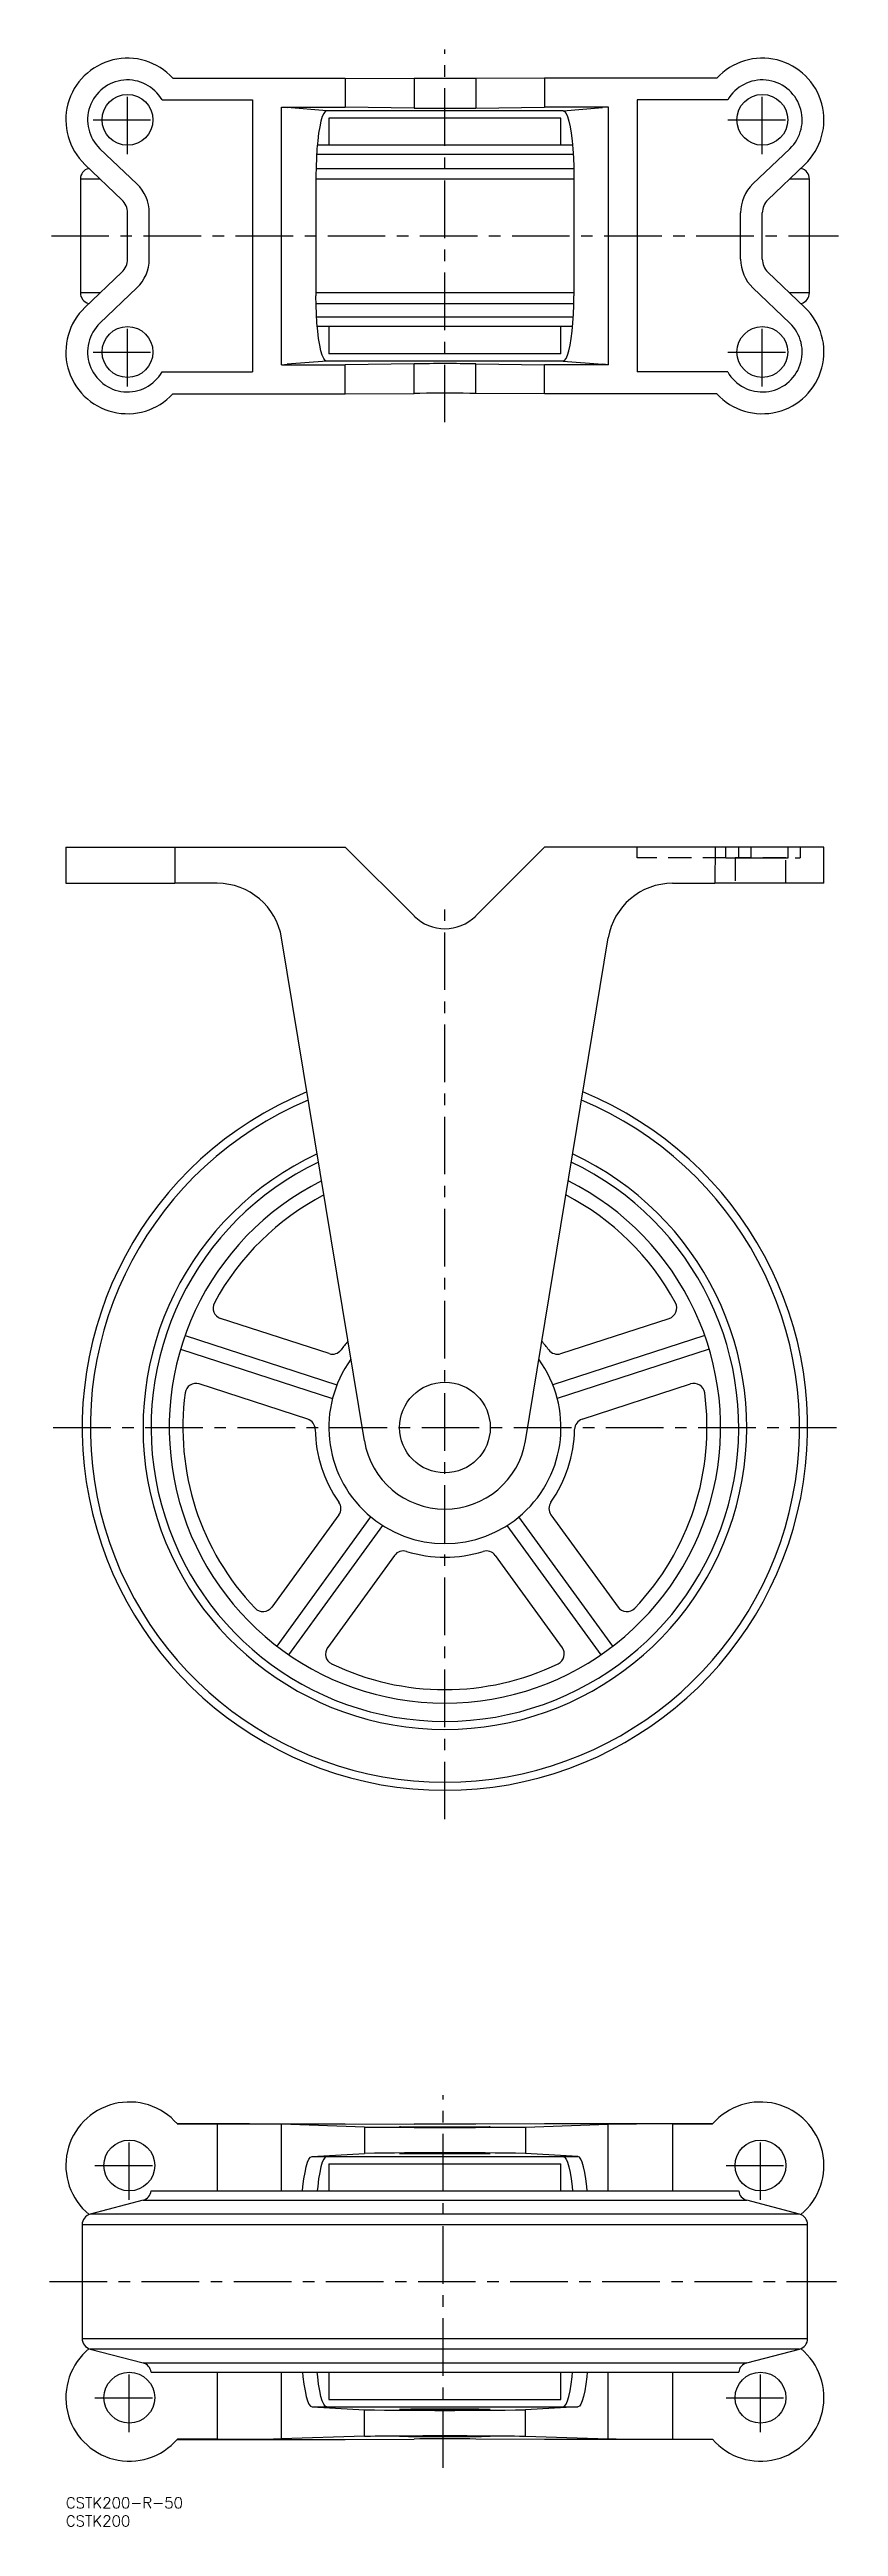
# Model space of a CAD drawing. Extents: x -4 to 671, y -8 to 675.
# Drawn here: x -4 to 213, y -8 to 675 of the extents above.
import ezdxf

# ---------------------------------------------------------------- set-up
doc = ezdxf.new("R2010")
doc.units = 0
doc.header["$LTSCALE"] = 0.5
doc.linetypes.add('CENTER', pattern=[50.8, 31.75, -6.35, 6.35, -6.35])
doc.linetypes.add('DASHED', pattern=[19.05, 12.7, -6.35])
for name, color, linetype in [('MSM_CENTER', 1, 'CENTER'), ('MSM_CONTINUOUS', 7, 'CONTINUOUS'), ('MSM_DASHED', 4, 'DASHED'), ('MSM_PART_NUMBER', 7, 'CONTINUOUS')]:
    doc.layers.add(name, color=color, linetype=linetype)
doc.styles.get("Standard").update_dxf_attribs({"font": 'txt.shx', "height": 3, "bigfont": 'bigfont.shx'})

# ---------------------------------------------------------------- blocks, each defined once
blk = doc.blocks.new('*U2')
at = {"layer": 'MSM_PART_NUMBER'}
blk.add_text('CSTK200-R-50', height=3, dxfattribs=at).set_placement((0, -3))
blk = doc.blocks.new('*U3')
at = {"layer": 'MSM_PART_NUMBER'}
blk.add_text('CSTK200', height=3, dxfattribs=at).set_placement((0, -8))

msp = doc.modelspace()

# ---------------------------------------------------------------- linework, layer by layer
at = {"layer": 'MSM_CENTER'}
for p, q in [((104.5, 571.99), (104.5, 674.74)), ((17, 645.86), (17, 664.86)), ((192, 645.86), (192, 664.86)), ((7.5, 655.36), (26.5, 655.36)), ((182.5, 655.36), (201.5, 655.36)), ((-4, 623.36), (213, 623.36)), ((17, 581.86), (17, 600.86)), ((192, 581.86), (192, 600.86)), ((7.5, 591.36), (26.5, 591.36)), ((182.5, 591.36), (201.5, 591.36)), ((104.5, 186.92), (104.5, 440.39)), ((-3.5, 294.92), (212.5, 294.92)), ((104, 8.12), (104, 110.88)), ((17.5, 82), (17.5, 101)), ((191.5, 82), (191.5, 101)), ((8, 91.5), (27, 91.5)), ((182, 91.5), (201, 91.5)), ((-4.5, 59.5), (212.5, 59.5)), ((17.5, 18), (17.5, 37)), ((191.5, 18), (191.5, 37)), ((8, 27.5), (27, 27.5)), ((182, 27.5), (201, 27.5))]:
    msp.add_line(p, q, dxfattribs=at)
at = {"layer": 'MSM_CONTINUOUS'}
for p, q in [((29.52, 666.86), (77, 666.86)), ((77, 666.86), (77, 658.86)), ((77, 666.86), (96.01, 666.76)), ((96.01, 666.76), (96.01, 658.61)), ((97.62, 666.75), (96.01, 666.76)), ((99.43, 666.75), (97.62, 666.75)), ((101.39, 666.74), (99.43, 666.75)), ((103.45, 666.74), (101.39, 666.74)), ((105.55, 666.74), (103.45, 666.74)), ((107.61, 666.74), (105.55, 666.74)), ((109.57, 666.75), (107.61, 666.74)), ((111.38, 666.75), (109.57, 666.75)), ((112.99, 666.76), (111.38, 666.75)), ((132, 666.86), (112.99, 666.76)), ((112.99, 666.76), (112.99, 658.61)), ((179.48, 666.86), (132, 666.86)), ((132, 666.86), (132, 658.86)), ((26.53, 660.86), (51.5, 660.86)), ((51.5, 660.86), (51.5, 585.86)), ((59.41, 658.86), (77, 658.86)), ((59.41, 587.86), (59.41, 658.86)), ((59.41, 658.86), (61.05, 658.73)), ((71.92, 657.86), (61.05, 658.73)), ((70.69, 656.24), (70.32, 655.01)), ((71.09, 657.13), (70.69, 656.24)), ((71.5, 657.68), (71.09, 657.13)), ((71.92, 657.86), (71.5, 657.68)), ((137.08, 657.86), (71.92, 657.86)), ((72.5, 655.86), (72.5, 648.36)), ((136.5, 655.86), (72.5, 655.86)), ((96.01, 658.61), (77, 658.86)), ((112.99, 658.61), (132, 658.86)), ((149.59, 658.86), (132, 658.86)), ((136.5, 648.36), (136.5, 655.86)), ((137.08, 657.86), (147.95, 658.73)), ((137.08, 657.86), (137.5, 657.68)), ((137.5, 657.68), (137.91, 657.13)), ((137.91, 657.13), (138.31, 656.24)), ((138.31, 656.24), (138.68, 655.01)), ((149.59, 658.86), (147.95, 658.73)), ((149.59, 587.86), (149.59, 658.86)), ((182.47, 660.86), (157.5, 660.86)), ((157.5, 660.86), (157.5, 585.86)), ((69.43, 649.59), (69.22, 647.34)), ((69.68, 651.65), (69.43, 649.59)), ((69.98, 653.47), (69.68, 651.65)), ((70.32, 655.01), (69.98, 653.47)), ((138.68, 655.01), (139.02, 653.47)), ((139.02, 653.47), (139.32, 651.65)), ((139.32, 651.65), (139.57, 649.59)), ((139.57, 649.59), (139.78, 647.34)), ((15.45, 633.34), (5.26, 643.06)), ((6.39, 641.99), (6.24, 641.95)), ((6.24, 641.95), (6.43, 641.95)), ((19.59, 637.68), (9.41, 647.41)), ((68.99, 642.42), (68.96, 639.86)), ((68.98, 641.95), (140.02, 641.95)), ((69.08, 644.93), (68.99, 642.42)), ((69.22, 647.34), (69.08, 644.93)), ((139.88, 645.78), (69.12, 645.78)), ((139.69, 648.36), (69.31, 648.36)), ((139.78, 647.34), (139.92, 644.93)), ((139.92, 644.93), (140.01, 642.42)), ((140.01, 642.42), (140.04, 639.86)), ((189.41, 637.68), (199.59, 647.41)), ((193.55, 633.34), (203.74, 643.06)), ((202.57, 641.95), (202.76, 641.95)), ((202.76, 641.95), (202.61, 641.99)), ((4, 639.05), (4, 607.68)), ((9.47, 639.05), (4, 639.05)), ((68.96, 639.86), (68.96, 606.86)), ((140.04, 639.05), (68.96, 639.05)), ((140.04, 639.86), (140.04, 606.86)), ((205, 639.05), (199.53, 639.05)), ((205, 607.68), (205, 639.05)), ((17, 617), (17, 629.72)), ((23, 617), (23, 629.72)), ((186, 617), (186, 629.72)), ((192, 617), (192, 629.72)), ((9.47, 607.68), (4, 607.68)), ((15.45, 613.39), (5.26, 603.66)), ((19.59, 609.04), (9.41, 599.32)), ((140.04, 607.68), (68.96, 607.68)), ((189.41, 609.04), (199.59, 599.32)), ((193.55, 613.39), (203.74, 603.66)), ((205, 607.68), (199.53, 607.68)), ((6.24, 604.77), (6.39, 604.73)), ((6.24, 604.77), (6.43, 604.77)), ((68.99, 604.3), (68.96, 606.86)), ((68.98, 604.77), (140.02, 604.77)), ((69.08, 601.79), (68.99, 604.3)), ((69.22, 599.38), (69.08, 601.79)), ((139.88, 600.95), (69.12, 600.95)), ((139.78, 599.38), (139.92, 601.79)), ((139.92, 601.79), (140.01, 604.3)), ((140.01, 604.3), (140.04, 606.86)), ((202.57, 604.77), (202.76, 604.77)), ((202.61, 604.73), (202.76, 604.77)), ((69.43, 597.13), (69.22, 599.38)), ((139.69, 598.36), (69.31, 598.36)), ((69.68, 595.07), (69.43, 597.13)), ((69.98, 593.26), (69.68, 595.07)), ((72.5, 598.36), (72.5, 590.86)), ((136.5, 590.86), (136.5, 598.36)), ((139.02, 593.26), (139.32, 595.07)), ((139.32, 595.07), (139.57, 597.13)), ((139.57, 597.13), (139.78, 599.38)), ((59.41, 587.86), (61.05, 587.99)), ((59.41, 587.86), (77, 587.86)), ((71.92, 588.86), (61.05, 587.99)), ((70.32, 591.72), (69.98, 593.26)), ((70.69, 590.49), (70.32, 591.72)), ((71.09, 589.59), (70.69, 590.49)), ((71.5, 589.05), (71.09, 589.59)), ((71.92, 588.86), (71.5, 589.05)), ((137.08, 588.86), (71.92, 588.86)), ((136.5, 590.86), (72.5, 590.86)), ((96.01, 588.11), (77, 587.86)), ((77, 579.86), (77, 587.86)), ((96.01, 579.97), (96.01, 588.11)), ((112.99, 588.11), (132, 587.86)), ((112.99, 579.97), (112.99, 588.11)), ((132, 579.86), (132, 587.86)), ((149.59, 587.86), (132, 587.86)), ((137.08, 588.86), (137.5, 589.05)), ((137.08, 588.86), (147.95, 587.99)), ((137.5, 589.05), (137.91, 589.59)), ((137.91, 589.59), (138.31, 590.49)), ((138.31, 590.49), (138.68, 591.72)), ((138.68, 591.72), (139.02, 593.26)), ((149.59, 587.86), (147.95, 587.99)), ((26.53, 585.86), (51.5, 585.86)), ((182.47, 585.86), (157.5, 585.86)), ((29.52, 579.86), (77, 579.86)), ((77, 579.86), (96.01, 579.97)), ((97.62, 579.97), (96.01, 579.97)), ((99.43, 579.98), (97.62, 579.97)), ((101.39, 579.98), (99.43, 579.98)), ((103.45, 579.99), (101.39, 579.98)), ((105.55, 579.99), (103.45, 579.99)), ((107.61, 579.98), (105.55, 579.99)), ((109.57, 579.98), (107.61, 579.98)), ((111.38, 579.97), (109.57, 579.98)), ((112.99, 579.97), (111.38, 579.97)), ((132, 579.86), (112.99, 579.97)), ((179.48, 579.86), (132, 579.86)), ((0, 454.92), (0, 444.92)), ((0, 454.92), (30.02, 454.92)), ((30.02, 454.92), (30.07, 444.92)), ((30.02, 454.92), (77, 454.92)), ((77, 454.92), (96.01, 435.91)), ((132, 454.92), (112.99, 435.91)), ((178.98, 454.92), (132, 454.92)), ((178.98, 454.92), (178.93, 444.92)), ((209, 454.92), (178.98, 454.92)), ((209, 444.92), (209, 454.92)), ((0, 444.92), (30.07, 444.92)), ((41.72, 444.92), (30.07, 444.92)), ((167.28, 444.92), (178.93, 444.92)), ((209, 444.92), (178.93, 444.92)), ((82.3, 291.27), (59.48, 429.85)), ((126.7, 291.27), (149.52, 429.85)), ((72.55, 315.29), (42.66, 325)), ((136.45, 315.29), (166.34, 325)), ((31.63, 316.5), (73.51, 302.89)), ((32.86, 320.3), (74.74, 306.69)), ((176.14, 320.3), (134.26, 306.69)), ((177.37, 316.5), (135.49, 302.89)), ((66.68, 297.22), (36.79, 306.93)), ((142.32, 297.22), (172.21, 306.93)), ((75.26, 270.83), (56.78, 245.4)), ((58.23, 234.63), (84.11, 270.26)), ((61.46, 232.28), (87.35, 267.91)), ((147.54, 232.28), (121.65, 267.91)), ((150.77, 234.63), (124.89, 270.26)), ((133.74, 270.83), (152.22, 245.4)), ((90.63, 259.66), (72.15, 234.23)), ((118.37, 259.66), (136.85, 234.23)), ((30.69, 103), (77, 103)), ((41.72, 102.95), (30.74, 102.95)), ((41.72, 102.95), (41.72, 84.5)), ((82.3, 102.1), (59.48, 102.86)), ((59.48, 84.5), (59.48, 102.86)), ((77, 103), (96.01, 102.9)), ((97.62, 102.89), (96.01, 102.9)), ((99.43, 102.88), (97.62, 102.89)), ((101.39, 102.88), (99.43, 102.88)), ((103.45, 102.88), (101.39, 102.88)), ((105.55, 102.88), (103.45, 102.88)), ((107.61, 102.88), (105.55, 102.88)), ((109.57, 102.88), (107.61, 102.88)), ((111.38, 102.89), (109.57, 102.88)), ((112.99, 102.9), (111.38, 102.89)), ((132, 103), (112.99, 102.9)), ((126.7, 102.1), (149.52, 102.86)), ((178.31, 103), (132, 103)), ((149.52, 84.5), (149.52, 102.86)), ((167.28, 102.95), (178.26, 102.95)), ((167.28, 102.95), (167.28, 84.5)), ((82.3, 102.1), (82.3, 94.82)), ((82.3, 102.1), (82.95, 102.09)), ((82.95, 102.09), (83.95, 102.07)), ((83.95, 102.07), (85.28, 102.06)), ((85.28, 102.06), (86.93, 102.05)), ((86.93, 102.05), (88.87, 102.03)), ((88.87, 102.03), (91.07, 102.02)), ((91.07, 102.02), (93.48, 102.02)), ((92.01, 102.12), (92.1, 102.13)), ((92.28, 102.11), (92.01, 102.12)), ((92.1, 102.13), (92.55, 102.14)), ((92.9, 102.1), (92.28, 102.11)), ((92.55, 102.14), (93.34, 102.15)), ((93.86, 102.09), (92.9, 102.1)), ((93.34, 102.15), (94.45, 102.16)), ((93.48, 102.02), (96.07, 102.01)), ((95.12, 102.08), (93.86, 102.09)), ((94.45, 102.16), (95.85, 102.17)), ((96.65, 102.07), (95.12, 102.08)), ((95.85, 102.17), (97.5, 102.18)), ((96.07, 102.01), (98.8, 102)), ((98.4, 102.06), (96.65, 102.07)), ((97.5, 102.18), (99.35, 102.19)), ((100.34, 102.06), (98.4, 102.06)), ((98.8, 102), (101.63, 102)), ((99.35, 102.19), (101.35, 102.19)), ((102.39, 102.06), (100.34, 102.06)), ((101.35, 102.19), (103.44, 102.19)), ((101.63, 102), (104.5, 102)), ((104.5, 102.05), (102.39, 102.06)), ((103.44, 102.19), (105.56, 102.19)), ((106.61, 102.06), (104.5, 102.05)), ((104.5, 102), (107.37, 102)), ((105.56, 102.19), (107.65, 102.19)), ((108.66, 102.06), (106.61, 102.06)), ((107.37, 102), (110.2, 102)), ((107.65, 102.19), (109.65, 102.19)), ((110.6, 102.06), (108.66, 102.06)), ((109.65, 102.19), (111.5, 102.18)), ((110.2, 102), (112.93, 102.01)), ((112.35, 102.07), (110.6, 102.06)), ((111.5, 102.18), (113.15, 102.17)), ((113.88, 102.08), (112.35, 102.07)), ((112.93, 102.01), (115.52, 102.02)), ((113.15, 102.17), (114.55, 102.16)), ((115.14, 102.09), (113.88, 102.08)), ((114.55, 102.16), (115.66, 102.15)), ((116.1, 102.1), (115.14, 102.09)), ((115.52, 102.02), (117.93, 102.02)), ((115.66, 102.15), (116.45, 102.14)), ((116.72, 102.11), (116.1, 102.1)), ((116.45, 102.14), (116.9, 102.13)), ((116.99, 102.12), (116.72, 102.11)), ((116.9, 102.13), (116.99, 102.12)), ((117.93, 102.02), (120.13, 102.03)), ((120.13, 102.03), (122.07, 102.05)), ((122.07, 102.05), (123.72, 102.06)), ((123.72, 102.06), (125.05, 102.07)), ((125.05, 102.07), (126.05, 102.09)), ((126.05, 102.09), (126.7, 102.1)), ((126.7, 102.1), (126.7, 94.82)), ((65.63, 87.79), (65.93, 89.6)), ((65.93, 89.6), (66.26, 91.14)), ((66.26, 91.14), (66.64, 92.37)), ((66.64, 92.37), (67.03, 93.27)), ((67.03, 93.27), (67.44, 93.82)), ((67.44, 93.82), (67.87, 94)), ((67.87, 94), (82.3, 94.82)), ((67.87, 94), (141.13, 94)), ((69.98, 89.6), (69.68, 87.79)), ((70.32, 91.14), (69.98, 89.6)), ((70.69, 92.37), (70.32, 91.14)), ((71.09, 93.27), (70.69, 92.37)), ((71.5, 93.82), (71.09, 93.27)), ((71.92, 94), (71.5, 93.82)), ((72.5, 92), (72.5, 84.5)), ((72.5, 92), (136.5, 92)), ((92.01, 94.78), (92.1, 94.8)), ((92.28, 94.76), (92.01, 94.78)), ((92.1, 94.8), (92.55, 94.82)), ((92.9, 94.74), (92.28, 94.76)), ((92.55, 94.82), (93.34, 94.84)), ((93.86, 94.73), (92.9, 94.74)), ((93.34, 94.84), (94.45, 94.86)), ((95.12, 94.71), (93.86, 94.73)), ((94.45, 94.86), (95.85, 94.87)), ((96.65, 94.7), (95.12, 94.71)), ((95.85, 94.87), (97.5, 94.89)), ((98.4, 94.69), (96.65, 94.7)), ((97.5, 94.89), (99.35, 94.9)), ((100.34, 94.68), (98.4, 94.69)), ((99.35, 94.9), (101.35, 94.9)), ((102.39, 94.67), (100.34, 94.68)), ((101.35, 94.9), (103.44, 94.91)), ((104.5, 94.67), (102.39, 94.67)), ((103.44, 94.91), (105.56, 94.91)), ((106.61, 94.67), (104.5, 94.67)), ((105.56, 94.91), (107.65, 94.9)), ((108.66, 94.68), (106.61, 94.67)), ((107.65, 94.9), (109.65, 94.9)), ((110.6, 94.69), (108.66, 94.68)), ((109.65, 94.9), (111.5, 94.89)), ((112.35, 94.7), (110.6, 94.69)), ((111.5, 94.89), (113.15, 94.87)), ((113.88, 94.71), (112.35, 94.7)), ((113.15, 94.87), (114.55, 94.86)), ((115.14, 94.73), (113.88, 94.71)), ((114.55, 94.86), (115.66, 94.84)), ((116.1, 94.74), (115.14, 94.73)), ((115.66, 94.84), (116.45, 94.82)), ((116.72, 94.76), (116.1, 94.74)), ((116.45, 94.82), (116.9, 94.8)), ((116.99, 94.78), (116.72, 94.76)), ((116.9, 94.8), (116.99, 94.78)), ((141.13, 94), (126.7, 94.82)), ((136.5, 84.5), (136.5, 92)), ((137.08, 94), (137.5, 93.82)), ((137.5, 93.82), (137.91, 93.27)), ((137.91, 93.27), (138.31, 92.37)), ((138.31, 92.37), (138.68, 91.14)), ((138.68, 91.14), (139.02, 89.6)), ((139.02, 89.6), (139.32, 87.79)), ((141.56, 93.82), (141.13, 94)), ((141.97, 93.27), (141.56, 93.82)), ((142.36, 92.37), (141.97, 93.27)), ((142.74, 91.14), (142.36, 92.37)), ((143.07, 89.6), (142.74, 91.14)), ((143.37, 87.79), (143.07, 89.6)), ((23.5, 84.5), (185.5, 84.5)), ((65.25, 84.5), (65.37, 85.73)), ((65.37, 85.73), (65.63, 87.79)), ((69.43, 85.73), (69.31, 84.5)), ((69.68, 87.79), (69.43, 85.73)), ((139.32, 87.79), (139.57, 85.73)), ((139.57, 85.73), (139.69, 84.5)), ((143.63, 85.73), (143.37, 87.79)), ((143.75, 84.5), (143.63, 85.73)), ((4.5, 75.19), (4.5, 43.81)), ((4.5, 75.19), (204.5, 75.19)), ((21.28, 81.92), (6.74, 78.09)), ((202.26, 78.09), (6.74, 78.09)), ((21.28, 81.92), (187.72, 81.92)), ((202.26, 78.09), (187.72, 81.92)), ((204.5, 43.81), (204.5, 75.19)), ((4.5, 43.81), (204.5, 43.81)), ((6.74, 40.91), (21.28, 37.08)), ((202.26, 40.91), (6.74, 40.91)), ((21.28, 37.08), (187.72, 37.08)), ((23.5, 34.5), (185.5, 34.5)), ((41.72, 34.5), (41.72, 16.05)), ((59.48, 16.14), (59.48, 34.5)), ((65.25, 34.5), (65.37, 33.27)), ((69.43, 33.27), (69.31, 34.5)), ((72.5, 34.5), (72.5, 27)), ((136.5, 27), (136.5, 34.5)), ((139.57, 33.27), (139.69, 34.5)), ((143.75, 34.5), (143.63, 33.27)), ((149.52, 16.14), (149.52, 34.5)), ((167.28, 34.5), (167.28, 16.05)), ((187.72, 37.08), (202.26, 40.91)), ((65.37, 33.27), (65.63, 31.21)), ((65.63, 31.21), (65.93, 29.4)), ((65.93, 29.4), (66.26, 27.86)), ((66.26, 27.86), (66.64, 26.63)), ((69.68, 31.21), (69.43, 33.27)), ((69.98, 29.4), (69.68, 31.21)), ((70.32, 27.86), (69.98, 29.4)), ((70.69, 26.63), (70.32, 27.86)), ((138.31, 26.63), (138.68, 27.86)), ((138.68, 27.86), (139.02, 29.4)), ((139.02, 29.4), (139.32, 31.21)), ((139.32, 31.21), (139.57, 33.27)), ((142.74, 27.86), (142.36, 26.63)), ((143.07, 29.4), (142.74, 27.86)), ((143.37, 31.21), (143.07, 29.4)), ((143.63, 33.27), (143.37, 31.21)), ((66.64, 26.63), (67.03, 25.73)), ((67.03, 25.73), (67.44, 25.18)), ((67.44, 25.18), (67.87, 25)), ((67.87, 25), (82.3, 24.18)), ((67.87, 25), (141.13, 25)), ((71.09, 25.73), (70.69, 26.63)), ((71.5, 25.18), (71.09, 25.73)), ((71.92, 25), (71.5, 25.18)), ((72.5, 27), (136.5, 27)), ((82.3, 16.9), (82.3, 24.18)), ((92.28, 24.24), (92.01, 24.22)), ((92.01, 24.22), (92.1, 24.2)), ((92.1, 24.2), (92.55, 24.18)), ((92.9, 24.26), (92.28, 24.24)), ((92.55, 24.18), (93.34, 24.16)), ((93.86, 24.27), (92.9, 24.26)), ((93.34, 24.16), (94.45, 24.14)), ((95.12, 24.29), (93.86, 24.27)), ((94.45, 24.14), (95.85, 24.13)), ((96.65, 24.3), (95.12, 24.29)), ((95.85, 24.13), (97.5, 24.11)), ((98.4, 24.31), (96.65, 24.3)), ((97.5, 24.11), (99.35, 24.1)), ((100.34, 24.32), (98.4, 24.31)), ((99.35, 24.1), (101.35, 24.1)), ((102.39, 24.33), (100.34, 24.32)), ((101.35, 24.1), (103.44, 24.09)), ((104.5, 24.33), (102.39, 24.33)), ((103.44, 24.09), (105.56, 24.09)), ((106.61, 24.33), (104.5, 24.33)), ((105.56, 24.09), (107.65, 24.1)), ((108.66, 24.32), (106.61, 24.33)), ((107.65, 24.1), (109.65, 24.1)), ((110.6, 24.31), (108.66, 24.32)), ((109.65, 24.1), (111.5, 24.11)), ((112.35, 24.3), (110.6, 24.31)), ((111.5, 24.11), (113.15, 24.13)), ((113.88, 24.29), (112.35, 24.3)), ((113.15, 24.13), (114.55, 24.14)), ((115.14, 24.27), (113.88, 24.29)), ((114.55, 24.14), (115.66, 24.16)), ((116.1, 24.26), (115.14, 24.27)), ((115.66, 24.16), (116.45, 24.18)), ((116.72, 24.24), (116.1, 24.26)), ((116.45, 24.18), (116.9, 24.2)), ((116.99, 24.22), (116.72, 24.24)), ((116.9, 24.2), (116.99, 24.22)), ((141.13, 25), (126.7, 24.18)), ((126.7, 16.9), (126.7, 24.18)), ((137.08, 25), (137.5, 25.18)), ((137.5, 25.18), (137.91, 25.73)), ((137.91, 25.73), (138.31, 26.63)), ((141.56, 25.18), (141.13, 25)), ((141.97, 25.73), (141.56, 25.18)), ((142.36, 26.63), (141.97, 25.73)), ((30.69, 16), (77, 16)), ((41.72, 16.05), (30.74, 16.05)), ((82.3, 16.9), (59.48, 16.14)), ((77, 16), (96.01, 16.1)), ((82.3, 16.9), (82.95, 16.91)), ((82.95, 16.91), (83.95, 16.93)), ((83.95, 16.93), (85.28, 16.94)), ((85.28, 16.94), (86.93, 16.95)), ((86.93, 16.95), (88.87, 16.97)), ((88.87, 16.97), (91.07, 16.98)), ((91.07, 16.98), (93.48, 16.98)), ((92.28, 16.89), (92.01, 16.88)), ((92.01, 16.88), (92.1, 16.87)), ((92.1, 16.87), (92.55, 16.86)), ((92.9, 16.9), (92.28, 16.89)), ((92.55, 16.86), (93.34, 16.85)), ((93.86, 16.91), (92.9, 16.9)), ((93.34, 16.85), (94.45, 16.84)), ((93.48, 16.98), (96.07, 16.99)), ((95.12, 16.92), (93.86, 16.91)), ((94.45, 16.84), (95.85, 16.83)), ((96.65, 16.93), (95.12, 16.92)), ((95.85, 16.83), (97.5, 16.82)), ((97.62, 16.11), (96.01, 16.1)), ((96.07, 16.99), (98.8, 17)), ((98.4, 16.94), (96.65, 16.93)), ((97.5, 16.82), (99.35, 16.81)), ((99.43, 16.12), (97.62, 16.11)), ((100.34, 16.94), (98.4, 16.94)), ((98.8, 17), (101.63, 17)), ((99.35, 16.81), (101.35, 16.81)), ((101.39, 16.12), (99.43, 16.12)), ((102.39, 16.94), (100.34, 16.94)), ((101.35, 16.81), (103.44, 16.81)), ((103.45, 16.12), (101.39, 16.12)), ((101.63, 17), (104.5, 17)), ((104.5, 16.95), (102.39, 16.94)), ((103.44, 16.81), (105.56, 16.81)), ((105.55, 16.12), (103.45, 16.12)), ((104.5, 17), (107.37, 17)), ((106.61, 16.94), (104.5, 16.95)), ((107.61, 16.12), (105.55, 16.12)), ((105.56, 16.81), (107.65, 16.81)), ((108.66, 16.94), (106.61, 16.94)), ((107.37, 17), (110.2, 17)), ((109.57, 16.12), (107.61, 16.12)), ((107.65, 16.81), (109.65, 16.81)), ((110.6, 16.94), (108.66, 16.94)), ((111.38, 16.11), (109.57, 16.12)), ((109.65, 16.81), (111.5, 16.82)), ((110.2, 17), (112.93, 16.99)), ((112.35, 16.93), (110.6, 16.94)), ((112.99, 16.1), (111.38, 16.11)), ((111.5, 16.82), (113.15, 16.83)), ((113.88, 16.92), (112.35, 16.93)), ((112.93, 16.99), (115.52, 16.98)), ((132, 16), (112.99, 16.1)), ((113.15, 16.83), (114.55, 16.84)), ((115.14, 16.91), (113.88, 16.92)), ((114.55, 16.84), (115.66, 16.85)), ((116.1, 16.9), (115.14, 16.91)), ((115.52, 16.98), (117.93, 16.98)), ((115.66, 16.85), (116.45, 16.86)), ((116.72, 16.89), (116.1, 16.9)), ((116.45, 16.86), (116.9, 16.87)), ((116.99, 16.88), (116.72, 16.89)), ((116.9, 16.87), (116.99, 16.88)), ((117.93, 16.98), (120.13, 16.97)), ((120.13, 16.97), (122.07, 16.95)), ((122.07, 16.95), (123.72, 16.94)), ((123.72, 16.94), (125.05, 16.93)), ((125.05, 16.93), (126.05, 16.91)), ((126.05, 16.91), (126.7, 16.9)), ((126.7, 16.9), (149.52, 16.14)), ((178.31, 16), (132, 16)), ((167.28, 16.05), (178.26, 16.05))]:
    msp.add_line(p, q, dxfattribs=at)
for centre, radius in [((17, 655.36), 7), ((192, 655.36), 7), ((17, 591.36), 7), ((192, 591.36), 7), ((104.5, 294.92), 12.5), ((17.5, 91.5), 7), ((191.5, 91.5), 7), ((17.5, 27.5), 7), ((191.5, 27.5), 7)]:
    msp.add_circle(centre, radius, dxfattribs=at)
for centre, radius, start, end in [((17, 655.36), 17, 42.56845, 226.33626), ((192, 655.36), 17, 313.66374, 137.43155), ((17, 655.36), 11, 30, 226.33626), ((192, 655.36), 11, 313.66374, 150), ((104.5, 1435.29), 776.72, 269.37406, 270.62594), ((7, 639.05), 3, 104.74356, 180), ((202, 639.05), 3, 0, 75.25644), ((12, 629.72), 11, 0, 46.33626), ((197, 629.72), 11, 133.66374, 180), ((12, 629.72), 5, 0, 46.33626), ((197, 629.72), 5, 133.66374, 180), ((12, 617), 5, 313.66374, 0), ((12, 617), 11, 313.66374, 0), ((197, 617), 11, 180, 226.33626), ((197, 617), 5, 180, 226.33626), ((7, 607.68), 3, 180, 255.25644), ((202, 607.68), 3, 284.74356, 0), ((17, 591.36), 17, 133.66374, 317.43155), ((192, 591.36), 17, 222.56845, 46.33626), ((17, 591.36), 11, 133.66374, 330), ((192, 591.36), 11, 210, 46.33626), ((104.5, -188.56), 776.72, 89.37406, 90.62594), ((41.72, 426.92), 18, 9.34967, 90), ((167.28, 426.92), 18, 90, 170.65033), ((104.5, 444.39), 12, 225.00006, 314.99994), ((104.5, 294.92), 100, 112.35258, 67.64745), ((104.5, 294.92), 97.76, 112.65544, 67.34452), ((104.5, 294.92), 83.22, 115.0359, 64.96406), ((104.5, 294.92), 81, 115.47732, 64.52265), ((104.5, 294.92), 76, 116.57037, 63.42962), ((104.5, 294.92), 72.25, 117.49445, 151.6008), ((104.5, 294.92), 72.25, 28.3992, 62.50555), ((43.58, 327.86), 3, 151.6008, 252), ((165.42, 327.86), 3, 288, 28.3992), ((73.48, 318.14), 3, 252, 323.18094), ((104.5, 294.92), 35.75, 138.3534, 143.18094), ((104.5, 294.92), 35.75, 36.81906, 41.6466), ((135.52, 318.14), 3, 216.81906, 288), ((104.5, 294.92), 32, 144.02796, 35.97199), ((104.5, 294.92), 72.25, 172.3992, 223.6008), ((35.86, 304.08), 3, 72, 172.3992), ((104.5, 294.92), 72.25, 316.3992, 7.6008), ((173.14, 304.08), 3, 7.6008, 108), ((65.75, 294.37), 3, 0.81906, 72), ((104.5, 294.92), 35.75, 180.81906, 215.18094), ((104.5, 294.92), 35.75, 324.81906, 359.18094), ((143.25, 294.37), 3, 108, 179.18094), ((104.5, 294.92), 22.5, 189.3497, 350.6503), ((72.83, 272.6), 3, 324, 35.18094), ((136.17, 272.6), 3, 144.81906, 216), ((93.05, 257.9), 3, 72.81906, 144), ((104.5, 294.92), 35.75, 252.81906, 287.18094), ((115.95, 257.9), 3, 36, 107.18094), ((54.35, 247.16), 3, 223.6008, 324), ((154.65, 247.16), 3, 216, 316.3992), ((74.58, 232.47), 3, 144, 244.3992), ((134.42, 232.47), 3, 295.6008, 36), ((104.5, 294.92), 72.25, 244.3992, 295.6008), ((17.5, 91.5), 17.5, 40.84476, 230.60644), ((45.21, -1055.31), 1158.26, 89.29421, 90.17281), ((163.79, -1055.31), 1158.26, 89.82719, 90.70579), ((191.5, 91.5), 17.5, 309.39356, 139.15524), ((104.5, -1297.84), 1392.84, 89.0867, 90.9133), ((20.52, 84.82), 3, 284.74356, 353.93273), ((188.48, 84.82), 3, 186.06727, 255.25644), ((7.5, 75.19), 3, 104.74356, 180), ((201.5, 75.19), 3, 0, 75.25644), ((17.5, 27.5), 17.5, 129.39356, 319.15524), ((7.5, 43.81), 3, 180, 255.25644), ((191.5, 27.5), 17.5, 220.84476, 50.60644), ((201.5, 43.81), 3, 284.74356, 0), ((20.52, 34.18), 3, 6.06727, 75.25644), ((188.48, 34.18), 3, 104.74356, 173.93273), ((104.5, 1416.84), 1392.84, 269.0867, 270.9133), ((45.21, 1174.31), 1158.26, 269.82719, 270.70579), ((163.79, 1174.31), 1158.26, 269.29421, 270.17281)]:
    msp.add_arc(centre, radius, start, end, dxfattribs=at)
at = {"layer": 'MSM_DASHED'}
for p, q in [((157.5, 451.92), (157.5, 454.92)), ((181.97, 451.92), (157.5, 451.92)), ((181.97, 451.92), (181.97, 454.92)), ((181.97, 451.92), (202.46, 451.92)), ((198.5, 451.92), (184.5, 451.92)), ((184.5, 451.92), (184.5, 444.92)), ((185.5, 451.92), (185.5, 454.92)), ((185.5, 451.92), (199.09, 451.92)), ((188.91, 451.92), (188.91, 454.92)), ((198.5, 444.92), (198.5, 451.92)), ((199.09, 451.92), (199.09, 454.92)), ((202.5, 451.92), (202.5, 454.92))]:
    msp.add_line(p, q, dxfattribs=at)

# ---------------------------------------------------------------- block references
at = {"layer": 'MSM_CONTINUOUS'}
for name in ['*U2', '*U3']:
    msp.add_blockref(name, (0, 0), dxfattribs=at)

doc.saveas('drawing.dxf')
